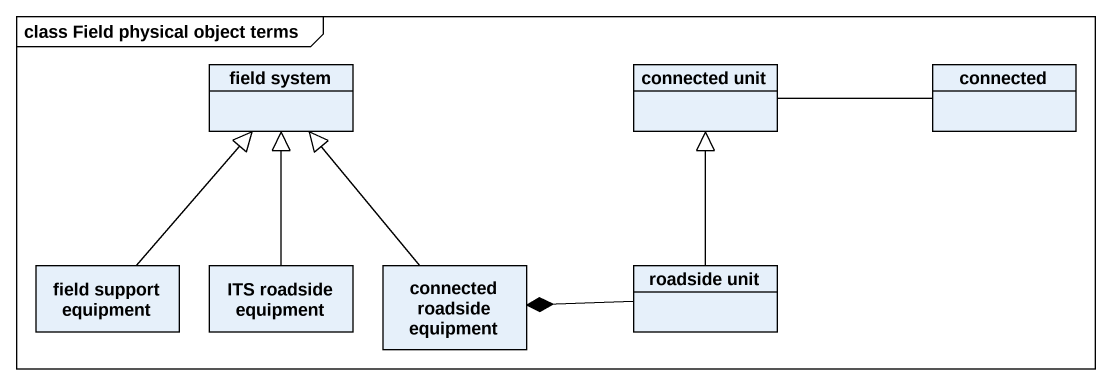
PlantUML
@startuml
mainframe class Field physical object terms
hide circle
hide empty members
class "field system" as field_system
class "connected unit" as connected_unit
class connected
class "field support equipment" as field_support_equipment
class "ITS roadside equipment" as ITS_roadside_equipment
class "connected roadside equipment" as connected_roadside_equipment
class "roadside unit" as roadside_unit
connected_unit -right- connected
field_support_equipment -up-|> field_system
ITS_roadside_equipment -up-|> field_system
connected_roadside_equipment -up-|> field_system
roadside_unit -up-|> connected_unit
roadside_unit -left-* connected_roadside_equipment
@enduml
